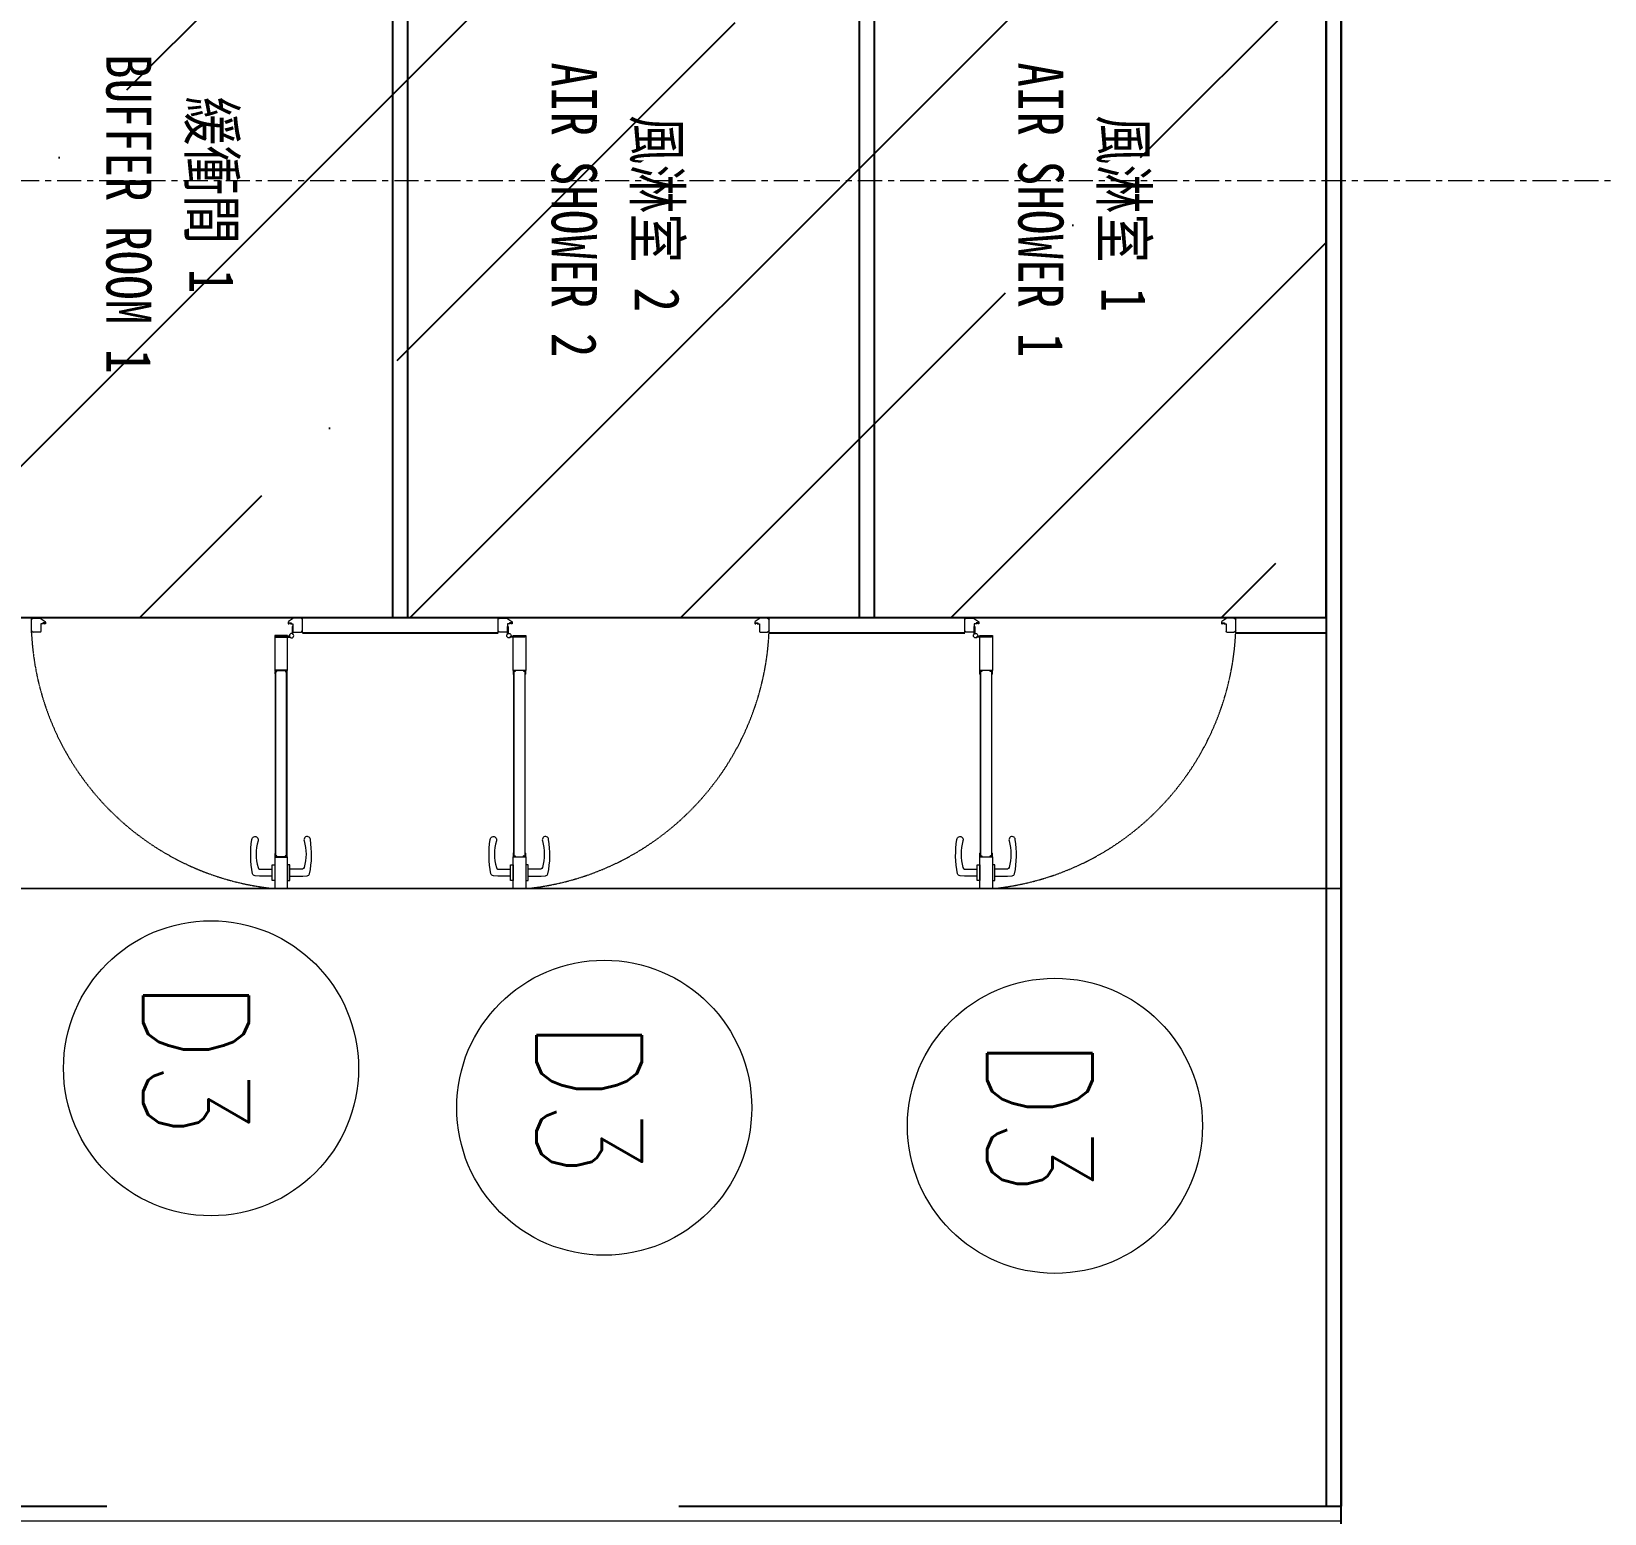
# Model space of a CAD drawing. Extents: x -15449 to 568150, y -1239737 to 53667.
# Drawn here: x 475414 to 480639, y -136960 to -132039 of the extents above; entities that cross this region are included whole.
import ezdxf
from ezdxf.enums import TextEntityAlignment as Align

# ---------------------------------------------------------------- set-up
doc = ezdxf.new("R2010")
doc.units = 0
doc.header["$LTSCALE"] = 8
doc.linetypes.add('IDA - Grid Line', pattern=[3500, 2000, -500, 500, -500])
doc.linetypes.add('TCP2-C-L30-E-SWG-EQ$0$TCP2-C-L30-E-SWG-EQ$0$HIDDEN', pattern=[0.3, 0.2, -0.1])
doc.layers.get('0').update_dxf_attribs({"color": 1, "linetype": 'CONTINUOUS'})
doc.layers.add('000_CTCI_CSA', color=7, linetype='CONTINUOUS')
doc.layers.add('高架地板', color=241, linetype='CONTINUOUS')
doc.layers.add('A-_ANOTGRID_E', color=7, linetype='CONTINUOUS', lineweight=9)
doc.layers.add('Block - Cargo Lift_dwg', color=7, linetype='CONTINUOUS', lineweight=9, true_color=0x767676)
doc.styles.add('188K-SM-03-F10-ARCH-PA-Y2257103$0$Standard', font='txt.shx', dxfattribs={"bigfont": 'chineset.shx'})
doc.styles.add('Site Area', font='arial.ttf', dxfattribs={"width": 0.8})

# ---------------------------------------------------------------- blocks, each defined once
blk = doc.blocks.new('column grid')
at = {"layer": 'A-_ANOTGRID_E', "color": 8, "linetype": 'IDA - Grid Line', "ltscale": 0.005, "true_color": 0x808080}
blk.add_line((29680.4, -83238.8, 0), (-104784.6, -83238.8, 0), dxfattribs=at)
blk = doc.blocks.new('CTCI_Building Footprint and Grid')
at = {"color": 252}
blk.add_blockref('column grid', (1987651, -866033, 0), dxfattribs=at)
blk = doc.blocks.new('188K-SM-03-F10-ARCH-PA-Y2257103$0$AP5A-SM-03-F20-ARCH-PA-Y2230801+Y2230803$0$把手GMT水平鎖')
blk.add_lwpolyline([(24.5, 8), (-24.5, 8), (-24.5, 0), (24.5, 0)], close=True)
blk.add_lwpolyline([(-11, 0), (-11, -40), (-10.4, -53.9, 0.327495), (-3.6, -61.8, 0.089847), (103.8, -64, 1.144881), (99.4, -44.7, -0.137079), (16.2, -44.7, -0.349357), (11, -39.6), (11, 0)], format="xyb")

msp = doc.modelspace()

# ---------------------------------------------------------------- hatches: boundary and pattern name
at = {"layer": '高架地板'}
h = msp.add_hatch(dxfattribs=at)
h.set_pattern_fill('ANSI35', color=256, scale=200)
h.paths.add_polyline_path([(479713.838, -121485.4155), (464513.6667, -121485.4155), (464519.1323, -133435.3981), (467513.5804, -133435.3967), (467513.8404, -140435.307), (473463.6699, -140435.3047), (473463.6699, -133985.4987), (479713.838, -133985.4983)])

# ---------------------------------------------------------------- linework, layer by layer
at = {"layer": '000_CTCI_CSA', "color": 8, "ltscale": 0.1, "true_color": 0x808080, "elevation": 0}
msp.add_lwpolyline([(479764.1147, -112577.0636), (509463.6678, -112577.0636), (509463.6678, -133434.7793), (512750.2089, -133434.7793), (512750.2092, -153234.7791), (483364.1147, -153234.7791), (483364.1147, -143635.4228), (479763.9769, -143635.4228), (479764.1147, -112577.0636)], dxfattribs=at)
at = {"layer": 'Block - Cargo Lift_dwg', "lineweight": -3}
for p, q in [((479713.8371, -121435.4167, 0), (479713.8383, -136935.4976, 0)), ((479763.8371, -121435.4167, 0), (479763.8383, -136935.4976, 0)), ((476613.53, -133985.4988, 0), (476613.53, -130985.4988, 0)), ((476663.53, -133985.4988, 0), (476663.53, -130985.4988, 0)), ((478163.53, -133985.4988, 0), (478163.53, -130985.4988, 0)), ((478213.53, -133985.4988, 0), (478213.53, -130985.4988, 0)), ((476313.53, -133985.4988, 0), (476963.53, -133985.4988, 0)), ((477863.53, -133985.4988, 0), (478513.53, -133985.4988, 0)), ((479413.53, -133985.4988, 0), (479713.53, -133985.4988, 0)), ((476313.53, -134035.4988, 0), (476963.53, -134035.4988, 0)), ((477863.53, -134035.4988, 0), (478513.53, -134035.4988, 0)), ((479413.53, -134035.4988, 0), (479713.53, -134035.4988, 0)), ((473463.6697, -136935.5, 0), (475663.7534, -136935.4988, 0)), ((477563.7534, -136935.4988, 0), (479763.8383, -136935.4976, 0))]:
    msp.add_line(p, q, dxfattribs=at)
at = {"layer": 'Block - Cargo Lift_dwg', "color": 8, "true_color": 0x808080}
for p, q in [((475413.53, -134028.2814, 0), (475413.53, -133992.7162, 0)), ((475418.7474, -133987.4988, 0), (475442.784, -133987.4988, 0)), ((475442.784, -133987.4988, 0), (475459.2865, -133998.3388, 0)), ((475444.8344, -134006.2814, 0), (475444.8344, -134031.9336, 0)), ((475452.9735, -134006.2814, 0), (475444.8344, -134006.2814, 0)), ((475451.3039, -134003.2553, 0), (475451.3039, -134005.2379, 0)), ((475459.2344, -134003.2553, 0), (475451.3039, -134003.2553, 0)), ((475451.3039, -134005.2379, 0), (475452.9735, -134005.2379, 0)), ((475457.5648, -134005.2379, 0), (475459.2344, -134005.2379, 0)), ((475459.9648, -134006.2814, 0), (475457.5648, -134006.2814, 0)), ((475459.2344, -134005.2379, 0), (475459.2344, -134003.2553, 0)), ((475460.4865, -134000.8031, 0), (475460.4865, -134005.7596, 0)), ((476266.5735, -134000.8031, 0), (476266.5735, -134005.7596, 0)), ((476267.0952, -134006.2814, 0), (476269.4952, -134006.2814, 0)), ((476284.276, -133987.4988, 0), (476267.7735, -133998.3388, 0)), ((476267.8257, -134005.2379, 0), (476267.8257, -134003.2553, 0)), ((476267.8257, -134003.2553, 0), (476275.7561, -134003.2553, 0)), ((476269.4952, -134005.2379, 0), (476267.8257, -134005.2379, 0)), ((476275.7561, -134005.2379, 0), (476274.0865, -134005.2379, 0)), ((476274.0865, -134006.2814, 0), (476282.2257, -134006.2814, 0)), ((476275.7561, -134003.2553, 0), (476275.7561, -134005.2379, 0)), ((476279.617, -134014.6323, 0), (476279.617, -134039.7628, 0)), ((476282.2257, -134014.6323, 0), (476279.617, -134014.6323, 0)), ((476282.2257, -134006.2814, 0), (476282.2257, -134031.9336, 0)), ((476282.2257, -134039.7628, 0), (476282.2257, -134014.6323, 0)), ((476308.3126, -133987.4988, 0), (476284.276, -133987.4988, 0)), ((476313.53, -134028.2814, 0), (476313.53, -133992.7162, 0)), ((476963.53, -134028.2814, 0), (476963.53, -133992.7162, 0)), ((476968.7474, -133987.4988, 0), (476992.784, -133987.4988, 0)), ((476992.784, -133987.4988, 0), (477009.2865, -133998.3388, 0)), ((477002.9735, -134006.2814, 0), (476994.8344, -134006.2814, 0)), ((476994.8344, -134006.2814, 0), (476994.8344, -134031.9336, 0)), ((476994.8344, -134039.7628, 0), (476994.8344, -134014.6323, 0)), ((476994.8344, -134014.6323, 0), (476997.4431, -134014.6323, 0)), ((476997.4431, -134014.6323, 0), (476997.4431, -134039.7628, 0)), ((477009.2344, -134003.2553, 0), (477001.3039, -134003.2553, 0)), ((477001.3039, -134003.2553, 0), (477001.3039, -134005.2379, 0)), ((477001.3039, -134005.2379, 0), (477002.9735, -134005.2379, 0)), ((477007.5648, -134005.2379, 0), (477009.2344, -134005.2379, 0)), ((477009.9648, -134006.2814, 0), (477007.5648, -134006.2814, 0)), ((477009.2344, -134005.2379, 0), (477009.2344, -134003.2553, 0)), ((477010.4865, -134000.8031, 0), (477010.4865, -134005.7596, 0)), ((477816.5735, -134000.8031, 0), (477816.5735, -134005.7596, 0)), ((477817.0952, -134006.2814, 0), (477819.4952, -134006.2814, 0)), ((477834.276, -133987.4988, 0), (477817.7735, -133998.3388, 0)), ((477817.8257, -134003.2553, 0), (477825.7561, -134003.2553, 0)), ((477817.8257, -134005.2379, 0), (477817.8257, -134003.2553, 0)), ((477819.4952, -134005.2379, 0), (477817.8257, -134005.2379, 0)), ((477825.7561, -134005.2379, 0), (477824.0865, -134005.2379, 0)), ((477824.0865, -134006.2814, 0), (477832.2257, -134006.2814, 0)), ((477825.7561, -134003.2553, 0), (477825.7561, -134005.2379, 0)), ((477832.2257, -134006.2814, 0), (477832.2257, -134031.9336, 0)), ((477858.3126, -133987.4988, 0), (477834.276, -133987.4988, 0)), ((477863.53, -134028.2814, 0), (477863.53, -133992.7162, 0)), ((478513.53, -134028.2814, 0), (478513.53, -133992.7162, 0)), ((478518.7474, -133987.4988, 0), (478542.784, -133987.4988, 0)), ((478542.784, -133987.4988, 0), (478559.2865, -133998.3388, 0)), ((478552.9735, -134006.2814, 0), (478544.8344, -134006.2814, 0)), ((478544.8344, -134006.2814, 0), (478544.8344, -134031.9336, 0)), ((478544.8344, -134039.7628, 0), (478544.8344, -134014.6323, 0)), ((478544.8344, -134014.6323, 0), (478547.4431, -134014.6323, 0)), ((478547.4431, -134014.6323, 0), (478547.4431, -134039.7628, 0)), ((478559.2344, -134003.2553, 0), (478551.3039, -134003.2553, 0)), ((478551.3039, -134003.2553, 0), (478551.3039, -134005.2379, 0)), ((478551.3039, -134005.2379, 0), (478552.9735, -134005.2379, 0)), ((478557.5648, -134005.2379, 0), (478559.2344, -134005.2379, 0)), ((478559.9648, -134006.2814, 0), (478557.5648, -134006.2814, 0)), ((478559.2344, -134005.2379, 0), (478559.2344, -134003.2553, 0)), ((478560.4865, -134000.8031, 0), (478560.4865, -134005.7596, 0)), ((479366.5735, -134000.8031, 0), (479366.5735, -134005.7596, 0)), ((479367.0952, -134006.2814, 0), (479369.4952, -134006.2814, 0)), ((479384.276, -133987.4988, 0), (479367.7735, -133998.3388, 0)), ((479367.8257, -134003.2553, 0), (479375.7561, -134003.2553, 0)), ((479367.8257, -134005.2379, 0), (479367.8257, -134003.2553, 0)), ((479369.4952, -134005.2379, 0), (479367.8257, -134005.2379, 0)), ((479375.7561, -134005.2379, 0), (479374.0865, -134005.2379, 0)), ((479374.0865, -134006.2814, 0), (479382.2257, -134006.2814, 0)), ((479375.7561, -134003.2553, 0), (479375.7561, -134005.2379, 0)), ((479382.2257, -134006.2814, 0), (479382.2257, -134031.9336, 0)), ((479408.3126, -133987.4988, 0), (479384.276, -133987.4988, 0)), ((479413.53, -134028.2814, 0), (479413.53, -133992.7162, 0)), ((475443.2691, -134033.4988, 0), (475418.7474, -134033.4988, 0)), ((476221.848, -134044.8361, 0), (476221.848, -134161.1404, 0)), ((476263.5872, -134044.8361, 0), (476221.848, -134044.8361, 0)), ((476271.935, -134047.4448, 0), (476224.9785, -134047.4448, 0)), ((476224.9785, -134047.4448, 0), (476224.9785, -134050.0535, 0)), ((476224.9785, -134050.0535, 0), (476271.935, -134050.0535, 0)), ((476263.5872, -134161.1404, 0), (476263.5872, -134044.8361, 0)), ((476271.935, -134050.0535, 0), (476271.935, -134047.4448, 0)), ((476279.617, -134039.7628, 0), (476282.2257, -134039.7628, 0)), ((476283.7909, -134033.4988, 0), (476308.3126, -134033.4988, 0)), ((476993.2691, -134033.4988, 0), (476968.7474, -134033.4988, 0)), ((476997.4431, -134039.7628, 0), (476994.8344, -134039.7628, 0)), ((477005.125, -134050.0535, 0), (477005.125, -134047.4448, 0)), ((477005.125, -134047.4448, 0), (477052.0816, -134047.4448, 0)), ((477052.0816, -134050.0535, 0), (477005.125, -134050.0535, 0)), ((477013.4729, -134161.1404, 0), (477013.4729, -134044.8361, 0)), ((477013.4729, -134044.8361, 0), (477055.212, -134044.8361, 0)), ((477052.0816, -134047.4448, 0), (477052.0816, -134050.0535, 0)), ((477055.212, -134044.8361, 0), (477055.212, -134161.1404, 0)), ((477833.7909, -134033.4988, 0), (477858.3126, -134033.4988, 0)), ((478543.2691, -134033.4988, 0), (478518.7474, -134033.4988, 0)), ((478547.4431, -134039.7628, 0), (478544.8344, -134039.7628, 0)), ((478555.125, -134050.0535, 0), (478555.125, -134047.4448, 0)), ((478555.125, -134047.4448, 0), (478602.0816, -134047.4448, 0)), ((478602.0816, -134050.0535, 0), (478555.125, -134050.0535, 0)), ((478563.4729, -134161.1404, 0), (478563.4729, -134044.8361, 0)), ((478563.4729, -134044.8361, 0), (478605.212, -134044.8361, 0)), ((478602.0816, -134047.4448, 0), (478602.0816, -134050.0535, 0)), ((478605.212, -134044.8361, 0), (478605.212, -134161.1404, 0)), ((479383.7909, -134033.4988, 0), (479408.3126, -134033.4988, 0)), ((476221.848, -134161.1404, 0), (476263.5872, -134161.1404, 0)), ((476223.935, -134164.6882, 0), (476224.5611, -134164.6882, 0)), ((476223.935, -134776.5596, 0), (476223.935, -134164.6882, 0)), ((476224.5611, -134164.6882, 0), (476224.5611, -134776.5596, 0)), ((476260.8741, -134776.5596, 0), (476260.8741, -134164.6882, 0)), ((476260.8741, -134164.6882, 0), (476261.5002, -134164.6882, 0)), ((476261.5002, -134164.6882, 0), (476261.5002, -134776.5596, 0)), ((477055.212, -134161.1404, 0), (477013.4729, -134161.1404, 0)), ((477016.1859, -134164.6882, 0), (477015.5598, -134164.6882, 0)), ((477015.5598, -134164.6882, 0), (477015.5598, -134776.5596, 0)), ((477016.1859, -134776.5596, 0), (477016.1859, -134164.6882, 0)), ((477053.125, -134164.6882, 0), (477052.499, -134164.6882, 0)), ((477052.499, -134164.6882, 0), (477052.499, -134776.5596, 0)), ((477053.125, -134776.5596, 0), (477053.125, -134164.6882, 0)), ((478605.212, -134161.1404, 0), (478563.4729, -134161.1404, 0)), ((478566.1859, -134164.6882, 0), (478565.5598, -134164.6882, 0)), ((478565.5598, -134164.6882, 0), (478565.5598, -134776.5596, 0)), ((478566.1859, -134776.5596, 0), (478566.1859, -134164.6882, 0)), ((478603.125, -134164.6882, 0), (478602.499, -134164.6882, 0)), ((478602.499, -134164.6882, 0), (478602.499, -134776.5596, 0)), ((478603.125, -134776.5596, 0), (478603.125, -134164.6882, 0)), ((476221.848, -134780.1075, 0), (476221.848, -134885.4988, 0)), ((476263.5872, -134780.1075, 0), (476221.848, -134780.1075, 0)), ((476222.4741, -134768.0031, 0), (476222.4741, -134780.8379, 0)), ((476223.3688, -134766.6712, 0), (476222.534, -134767.819, 0)), ((476222.7872, -134781.1509, 0), (476262.648, -134781.1509, 0)), ((476223.5176, -134776.2466, 0), (476223.5176, -134768.8379, 0)), ((476223.5176, -134779.5857, 0), (476223.5176, -134777.9162, 0)), ((476228.4219, -134776.5596, 0), (476223.8306, -134776.5596, 0)), ((476223.8306, -134777.6031, 0), (476228.4219, -134777.6031, 0)), ((476242.4046, -134779.8988, 0), (476223.8306, -134779.8988, 0)), ((476223.935, -134768.4205, 0), (476223.935, -134766.8553, 0)), ((476224.5611, -134776.5596, 0), (476223.935, -134776.5596, 0)), ((476228.735, -134777.2901, 0), (476228.735, -134776.8727, 0)), ((476242.7176, -134780.2118, 0), (476242.4046, -134779.8988, 0)), ((476243.0306, -134779.8988, 0), (476242.7176, -134780.2118, 0)), ((476261.6046, -134779.8988, 0), (476243.0306, -134779.8988, 0)), ((476256.7002, -134776.8727, 0), (476256.7002, -134777.2901, 0)), ((476261.6046, -134776.5596, 0), (476257.0132, -134776.5596, 0)), ((476257.0132, -134777.6031, 0), (476261.6046, -134777.6031, 0)), ((476261.5002, -134776.5596, 0), (476260.8741, -134776.5596, 0)), ((476261.5002, -134766.8553, 0), (476261.5002, -134768.4205, 0)), ((476261.9176, -134768.8379, 0), (476261.9176, -134776.2466, 0)), ((476261.9176, -134777.9162, 0), (476261.9176, -134779.5857, 0)), ((476262.9012, -134767.819, 0), (476262.0664, -134766.6712, 0)), ((476262.9611, -134780.8379, 0), (476262.9611, -134768.0031, 0)), ((476263.5872, -134885.4988, 0), (476263.5872, -134780.1075, 0)), ((477013.4729, -134885.4988, 0), (477013.4729, -134780.1075, 0)), ((477013.4729, -134780.1075, 0), (477055.212, -134780.1075, 0)), ((477014.099, -134780.8379, 0), (477014.099, -134768.0031, 0)), ((477014.1588, -134767.819, 0), (477014.9936, -134766.6712, 0)), ((477054.2729, -134781.1509, 0), (477014.412, -134781.1509, 0)), ((477015.1424, -134768.8379, 0), (477015.1424, -134776.2466, 0)), ((477015.1424, -134777.9162, 0), (477015.1424, -134779.5857, 0)), ((477015.4555, -134776.5596, 0), (477020.0468, -134776.5596, 0)), ((477020.0468, -134777.6031, 0), (477015.4555, -134777.6031, 0)), ((477015.4555, -134779.8988, 0), (477034.0294, -134779.8988, 0)), ((477015.5598, -134766.8553, 0), (477015.5598, -134768.4205, 0)), ((477015.5598, -134776.5596, 0), (477016.1859, -134776.5596, 0)), ((477020.3598, -134776.8727, 0), (477020.3598, -134777.2901, 0)), ((477034.0294, -134779.8988, 0), (477034.3424, -134780.2118, 0)), ((477034.3424, -134780.2118, 0), (477034.6555, -134779.8988, 0)), ((477034.6555, -134779.8988, 0), (477053.2294, -134779.8988, 0)), ((477048.325, -134777.2901, 0), (477048.325, -134776.8727, 0)), ((477048.6381, -134776.5596, 0), (477053.2294, -134776.5596, 0)), ((477053.2294, -134777.6031, 0), (477048.6381, -134777.6031, 0)), ((477052.499, -134776.5596, 0), (477053.125, -134776.5596, 0)), ((477053.125, -134768.4205, 0), (477053.125, -134766.8553, 0)), ((477053.5424, -134776.2466, 0), (477053.5424, -134768.8379, 0)), ((477053.5424, -134779.5857, 0), (477053.5424, -134777.9162, 0)), ((477053.6913, -134766.6712, 0), (477054.526, -134767.819, 0)), ((477054.5859, -134768.0031, 0), (477054.5859, -134780.8379, 0)), ((477055.212, -134780.1075, 0), (477055.212, -134885.4988, 0)), ((478563.4729, -134885.4988, 0), (478563.4729, -134780.1075, 0)), ((478563.4729, -134780.1075, 0), (478605.212, -134780.1075, 0)), ((478564.099, -134780.8379, 0), (478564.099, -134768.0031, 0)), ((478564.1588, -134767.819, 0), (478564.9936, -134766.6712, 0)), ((478604.2729, -134781.1509, 0), (478564.412, -134781.1509, 0)), ((478565.1424, -134768.8379, 0), (478565.1424, -134776.2466, 0)), ((478565.1424, -134777.9162, 0), (478565.1424, -134779.5857, 0)), ((478565.4555, -134776.5596, 0), (478570.0468, -134776.5596, 0)), ((478570.0468, -134777.6031, 0), (478565.4555, -134777.6031, 0)), ((478565.4555, -134779.8988, 0), (478584.0294, -134779.8988, 0)), ((478565.5598, -134766.8553, 0), (478565.5598, -134768.4205, 0)), ((478565.5598, -134776.5596, 0), (478566.1859, -134776.5596, 0)), ((478570.3598, -134776.8727, 0), (478570.3598, -134777.2901, 0)), ((478584.0294, -134779.8988, 0), (478584.3424, -134780.2118, 0)), ((478584.3424, -134780.2118, 0), (478584.6555, -134779.8988, 0)), ((478584.6555, -134779.8988, 0), (478603.2294, -134779.8988, 0)), ((478598.325, -134777.2901, 0), (478598.325, -134776.8727, 0)), ((478598.6381, -134776.5596, 0), (478603.2294, -134776.5596, 0)), ((478603.2294, -134777.6031, 0), (478598.6381, -134777.6031, 0)), ((478602.499, -134776.5596, 0), (478603.125, -134776.5596, 0)), ((478603.125, -134768.4205, 0), (478603.125, -134766.8553, 0)), ((478603.5424, -134776.2466, 0), (478603.5424, -134768.8379, 0)), ((478603.5424, -134779.5857, 0), (478603.5424, -134777.9162, 0)), ((478603.6913, -134766.6712, 0), (478604.526, -134767.819, 0)), ((478604.5859, -134768.0031, 0), (478604.5859, -134780.8379, 0)), ((478605.212, -134780.1075, 0), (478605.212, -134885.4988, 0)), ((476221.848, -134885.4988, 0), (476263.5872, -134885.4988, 0)), ((477055.212, -134885.4988, 0), (477013.4729, -134885.4988, 0)), ((478605.212, -134885.4988, 0), (478563.4729, -134885.4988, 0))]:
    msp.add_line(p, q, dxfattribs=at)
at = {"layer": 'Block - Cargo Lift_dwg', "color": 8, "ltscale": 0.1, "true_color": 0x808080, "elevation": 0}
msp.add_lwpolyline([(479764.1147, -134885.4988), (473463.6678, -134885.4988), (473463.67, -140485.2981), (464463.67, -140485.2981), (464463.6678, -121435.4167), (479764.1147, -121435.4167), (479764.1147, -134885.4988)], dxfattribs=at)
at = {"layer": 'Block - Cargo Lift_dwg', "color": 8, "true_color": 0x808080, "elevation": 0}
for points in [[(467513.817, -140385.1853), (467513.5837, -140385.1854), (467513.8404, -140435.307), (473463.6699, -140435.3047), (473463.6699, -133985.4987), (479713.53, -133985.4987), (479713.8371, -121485.4155), (464513.6667, -121485.4182), (464519.1323, -133435.3981), (467513.5804, -133435.2868), (467513.817, -140385.1853)], [(464513.6667, -121485.4182), (464519.1323, -133435.3981), (467513.5804, -133435.3967), (467513.8404, -140435.307), (473463.6699, -140435.3047), (473463.6699, -133985.4987), (479713.838, -133985.4983), (479713.838, -121485.4155), (464513.6667, -121485.4155)], [(475413.53, -134035.4988), (475413.53, -133985.4988)], [(476313.53, -134035.4988), (476313.53, -133985.4988)], [(476963.53, -134035.4988), (476963.53, -133985.4988)], [(477863.53, -134035.4988), (477863.53, -133985.4988)], [(478513.53, -134035.4988), (478513.53, -133985.4988)], [(479413.53, -134035.4988), (479413.53, -133985.4988)]]:
    msp.add_lwpolyline(points, dxfattribs=at)
for points in [[(476242.7176, -134161.0361), (476243.0306, -134161.3491), (476261.6046, -134161.3491, -0.414213562), (476261.9176, -134161.6621), (476261.9176, -134163.3317, -0.414213562), (476261.6046, -134163.6448), (476257.0132, -134163.6448, 0.414213562), (476256.7002, -134163.9578), (476256.7002, -134164.3752, 0.414213562), (476257.0132, -134164.6882), (476261.6046, -134164.6882, -0.414213562), (476261.9176, -134165.0013), (476261.9176, -134172.41, -0.414213562), (476261.7089, -134172.6187), (476261.7089, -134172.6187, 0.414213562), (476261.5002, -134172.8274), (476261.5002, -134174.3926, 0.726360057), (476262.0664, -134174.5767), (476262.9012, -134173.4289, 0.158506878), (476262.9611, -134173.2448), (476262.9611, -134160.41, 0.414213562), (476262.648, -134160.0969), (476222.7872, -134160.0969, 0.414213562), (476222.4741, -134160.41), (476222.4741, -134173.2448, 0.158506878), (476222.534, -134173.4289), (476223.3688, -134174.5767, 0.726360057), (476223.935, -134174.3926), (476223.935, -134172.8274, 0.414213562), (476223.7263, -134172.6187, -0.414213562), (476223.5176, -134172.41), (476223.5176, -134165.0013, -0.414213562), (476223.8306, -134164.6882), (476228.4219, -134164.6882, 0.414213562), (476228.735, -134164.3752), (476228.735, -134163.9578, 0.414213562), (476228.4219, -134163.6448), (476223.8306, -134163.6448, -0.414213562), (476223.5176, -134163.3317), (476223.5176, -134161.6621, -0.414213562), (476223.8306, -134161.3491), (476242.4046, -134161.3491)], [(477034.3424, -134161.0361), (477034.0294, -134161.3491), (477015.4555, -134161.3491, 0.414213562), (477015.1424, -134161.6621), (477015.1424, -134163.3317, 0.414213562), (477015.4555, -134163.6448), (477020.0468, -134163.6448, -0.414213562), (477020.3598, -134163.9578), (477020.3598, -134164.3752, -0.414213562), (477020.0468, -134164.6882), (477015.4555, -134164.6882, 0.414213562), (477015.1424, -134165.0013), (477015.1424, -134172.41, 0.414213562), (477015.3511, -134172.6187), (477015.3511, -134172.6187, -0.414213562), (477015.5598, -134172.8274), (477015.5598, -134174.3926, -0.726360057), (477014.9936, -134174.5767), (477014.1588, -134173.4289, -0.158506878), (477014.099, -134173.2448), (477014.099, -134160.41, -0.414213562), (477014.412, -134160.0969), (477054.2729, -134160.0969, -0.414213562), (477054.5859, -134160.41), (477054.5859, -134173.2448, -0.158506878), (477054.526, -134173.4289), (477053.6913, -134174.5767, -0.726360057), (477053.125, -134174.3926), (477053.125, -134172.8274, -0.414213562), (477053.3337, -134172.6187, 0.414213562), (477053.5424, -134172.41), (477053.5424, -134165.0013, 0.414213562), (477053.2294, -134164.6882), (477048.6381, -134164.6882, -0.414213562), (477048.325, -134164.3752), (477048.325, -134163.9578, -0.414213562), (477048.6381, -134163.6448), (477053.2294, -134163.6448, 0.414213562), (477053.5424, -134163.3317), (477053.5424, -134161.6621, 0.414213562), (477053.2294, -134161.3491), (477034.6555, -134161.3491)], [(478584.3424, -134161.0361), (478584.0294, -134161.3491), (478565.4555, -134161.3491, 0.414213562), (478565.1424, -134161.6621), (478565.1424, -134163.3317, 0.414213562), (478565.4555, -134163.6448), (478570.0468, -134163.6448, -0.414213562), (478570.3598, -134163.9578), (478570.3598, -134164.3752, -0.414213562), (478570.0468, -134164.6882), (478565.4555, -134164.6882, 0.414213562), (478565.1424, -134165.0013), (478565.1424, -134172.41, 0.414213562), (478565.3511, -134172.6187), (478565.3511, -134172.6187, -0.414213562), (478565.5598, -134172.8274), (478565.5598, -134174.3926, -0.726360057), (478564.9936, -134174.5767), (478564.1588, -134173.4289, -0.158506878), (478564.099, -134173.2448), (478564.099, -134160.41, -0.414213562), (478564.412, -134160.0969), (478604.2729, -134160.0969, -0.414213562), (478604.5859, -134160.41), (478604.5859, -134173.2448, -0.158506878), (478604.526, -134173.4289), (478603.6913, -134174.5767, -0.726360057), (478603.125, -134174.3926), (478603.125, -134172.8274, -0.414213562), (478603.3337, -134172.6187, 0.414213562), (478603.5424, -134172.41), (478603.5424, -134165.0013, 0.414213562), (478603.2294, -134164.6882), (478598.6381, -134164.6882, -0.414213562), (478598.325, -134164.3752), (478598.325, -134163.9578, -0.414213562), (478598.6381, -134163.6448), (478603.2294, -134163.6448, 0.414213562), (478603.5424, -134163.3317), (478603.5424, -134161.6621, 0.414213562), (478603.2294, -134161.3491), (478584.6555, -134161.3491)]]:
    msp.add_lwpolyline(points, format="xyb", close=True, dxfattribs=at)
at = {"layer": 'Block - Cargo Lift_dwg', "color": 8, "lineweight": 20, "true_color": 0x808080, "const_width": 1, "elevation": 0}
msp.add_lwpolyline([(485763.9769, -134635.4228), (485763.9769, -143635.4228), (479763.9769, -143635.4228), (479763.9769, -134635.4228), (485763.9769, -134635.4228)], dxfattribs=at)
at = {"layer": 'Block - Cargo Lift_dwg', "color": 8, "true_color": 0x808080, "elevation": 0}
msp.add_lwpolyline([(473463.53, -134885.4988), (479763.9769, -134885.4988), (479763.9769, -136985.4988), (473463.53, -136985.4988)], close=True, dxfattribs=at)
at = {"layer": 'Block - Cargo Lift_dwg', "color": 8, "true_color": 0x808080}
for centre in [(476010, -135482, 0), (477316, -135613, 0), (478813, -135673, 0)]:
    msp.add_circle(centre, 490, dxfattribs=at)
at = {"layer": 'Block - Cargo Lift_dwg', "color": 8, "linetype": 'TCP2-C-L30-E-SWG-EQ$0$TCP2-C-L30-E-SWG-EQ$0$HIDDEN', "true_color": 0x808080}
for centre, start, end in [((476310.3516, -133991.9952, 0), 182.7771635, 264.3431728), ((476966.7084, -133991.9952, 0), 275.6568272, 357.2228365), ((478516.7084, -133991.9952, 0), 275.6568272, 357.2228365)]:
    msp.add_arc(centre, 897.8761, start, end, dxfattribs=at)
at = {"layer": 'Block - Cargo Lift_dwg', "color": 8, "true_color": 0x808080}
for centre, radius, start, end in [((476222.7872, -134768.0031, 0), 0.313, 143.9726208, 179.9999949), ((476222.7872, -134780.8379, 0), 0.313, 179.9999898, 269.9999898), ((476223.6219, -134766.8553, 0), 0.313, 0.0000102, 143.9726357), ((476223.7263, -134768.8379, 0), 0.2087, 89.9999846, 179.9999846), ((476223.8306, -134776.2466, 0), 0.313, 180.0000171, 270.0000171), ((476223.8306, -134777.9162, 0), 0.313, 90.0000102, 180.0000102), ((476223.8306, -134779.5857, 0), 0.313, 179.9999898, 269.9999898), ((476223.7263, -134768.4205, 0), 0.2087, 270.0000205, 0.0000205), ((476228.4219, -134776.8727, 0), 0.313, 359.9999863, 89.9999863), ((476228.4219, -134777.2901, 0), 0.313, 269.9999863, 359.9999863), ((476257.0132, -134776.8727, 0), 0.313, 90.0000102, 180.0000102), ((476257.0132, -134777.2901, 0), 0.313, 180.0000171, 270.0000171), ((476261.8132, -134766.8553, 0), 0.313, 36.0273646, 179.9999915), ((476261.7089, -134768.4205, 0), 0.2087, 179.9999744, 269.9999744), ((476261.6046, -134776.2466, 0), 0.313, 269.9999829, 359.9999829), ((476261.6046, -134777.9162, 0), 0.313, 359.9999898, 89.9999898), ((476261.6046, -134779.5857, 0), 0.313, 270.0000102, 0.0000102), ((476261.7089, -134768.8379, 0), 0.2087, 0.0000154, 90.0000154), ((476262.648, -134780.8379, 0), 0.313, 270.0000102, 0.0000102), ((476262.648, -134768.0031, 0), 0.313, 0.0000051, 36.0273792), ((477014.412, -134768.0031, 0), 0.313, 143.9726208, 179.9999949), ((477014.412, -134780.8379, 0), 0.313, 179.9999898, 269.9999898), ((477015.2468, -134766.8553, 0), 0.313, 0.0000085, 143.9726354), ((477015.3511, -134768.8379, 0), 0.2087, 89.9999846, 179.9999846), ((477015.4555, -134776.2466, 0), 0.313, 180.0000171, 270.0000171), ((477015.4555, -134777.9162, 0), 0.313, 90.0000102, 180.0000102), ((477015.4555, -134779.5857, 0), 0.313, 179.9999898, 269.9999898), ((477015.3511, -134768.4205, 0), 0.2087, 270.0000256, 0.0000256), ((477020.0468, -134776.8727, 0), 0.313, 359.9999898, 89.9999898), ((477020.0468, -134777.2901, 0), 0.313, 269.9999829, 359.9999829), ((477048.6381, -134776.8727, 0), 0.313, 90.0000137, 180.0000137), ((477048.6381, -134777.2901, 0), 0.313, 180.0000137, 270.0000137), ((477053.4381, -134766.8553, 0), 0.313, 36.0273643, 179.9999898), ((477053.3337, -134768.4205, 0), 0.2087, 179.9999795, 269.9999795), ((477053.2294, -134776.2466, 0), 0.313, 269.9999829, 359.9999829), ((477053.2294, -134777.9162, 0), 0.313, 359.9999898, 89.9999898), ((477053.2294, -134779.5857, 0), 0.313, 270.0000102, 0.0000102), ((477053.3337, -134768.8379, 0), 0.2087, 0.0000154, 90.0000154), ((477054.2729, -134780.8379, 0), 0.313, 270.0000102, 0.0000102), ((477054.2729, -134768.0031, 0), 0.313, 0.0000051, 36.0273792), ((478564.412, -134768.0031, 0), 0.313, 143.9726208, 179.9999949), ((478564.412, -134780.8379, 0), 0.313, 179.9999898, 269.9999898), ((478565.2468, -134766.8553, 0), 0.313, 0.0000085, 143.9726354), ((478565.3511, -134768.8379, 0), 0.2087, 89.9999846, 179.9999846), ((478565.4555, -134776.2466, 0), 0.313, 180.0000171, 270.0000171), ((478565.4555, -134777.9162, 0), 0.313, 90.0000102, 180.0000102), ((478565.4555, -134779.5857, 0), 0.313, 179.9999898, 269.9999898), ((478565.3511, -134768.4205, 0), 0.2087, 270.0000256, 0.0000256), ((478570.0468, -134776.8727, 0), 0.313, 359.9999898, 89.9999898), ((478570.0468, -134777.2901, 0), 0.313, 269.9999829, 359.9999829), ((478598.6381, -134776.8727, 0), 0.313, 90.0000137, 180.0000137), ((478598.6381, -134777.2901, 0), 0.313, 180.0000137, 270.0000137), ((478603.4381, -134766.8553, 0), 0.313, 36.0273643, 179.9999898), ((478603.3337, -134768.4205, 0), 0.2087, 179.9999795, 269.9999795), ((478603.2294, -134776.2466, 0), 0.313, 269.9999829, 359.9999829), ((478603.2294, -134777.9162, 0), 0.313, 359.9999898, 89.9999898), ((478603.2294, -134779.5857, 0), 0.313, 270.0000102, 0.0000102), ((478603.3337, -134768.8379, 0), 0.2087, 0.0000154, 90.0000154), ((478604.2729, -134780.8379, 0), 0.313, 270.0000102, 0.0000102), ((478604.2729, -134768.0031, 0), 0.313, 0.0000051, 36.0273792)]:
    msp.add_arc(centre, radius, start, end, dxfattribs=at)
for centre, major_axis, start_param, end_param in [((475418.7474, -133992.7162, 0), (-3.6893, 3.6893), -0.785398163, 0.785398163), ((475452.9735, -134005.7596, 0), (-0.3689, 0.3689), 2.35619449, 5.497787144), ((475457.5648, -134005.7596, 0), (-0.3689, 0.3689), -0.785398163, 2.35619449), ((475457.3561, -134000.8031, 0), (2.2136, 2.2136), -0.785398164, 0.120902764), ((475459.9648, -134005.7596, 0), (0.3689, 0.3689), -2.35619449, -0.785398163), ((476269.7039, -134000.8031, 0), (-2.2136, 2.2136), 6.162282543, 7.068583471), ((476267.0952, -134005.7596, 0), (-0.3689, 0.3689), 7.068583471, 8.639379797), ((476269.4952, -134005.7596, 0), (0.3689, 0.3689), 3.926990817, 7.068583471), ((476274.0865, -134005.7596, 0), (0.3689, 0.3689), 0.785398163, 3.926990817), ((476308.3126, -133992.7162, 0), (3.6893, 3.6893), 5.497787144, 7.068583471), ((475418.7474, -134028.2814, 0), (3.6893, 3.6893), 2.356194491, 3.926990817), ((475443.2691, -134031.9336, 0), (1.1068, 1.1068), -2.35619449, -0.785398163), ((476283.7909, -134031.9336, 0), (-1.1068, 1.1068), 7.068583471, 8.639379797), ((476308.3126, -134028.2814, 0), (-3.6893, 3.6893), 2.35619449, 3.926990816), ((476999.53, -134045.3578, 0), (-5.165, -5.165), 5.497787144, 11.780972451), ((478549.53, -134045.3578, 0), (-5.165, -5.165), 5.497787144, 11.780972451)]:
    msp.add_ellipse(centre, major_axis=major_axis, ratio=1, start_param=start_param, end_param=end_param, dxfattribs=at)
at = {"layer": 'Block - Cargo Lift_dwg', "color": 8, "true_color": 0x808080, "extrusion": (9.86076e-32, 1.3636e-31, -1)}
for centre, major_axis, start_param, end_param in [((476968.7474, -133992.7162, 0), (-3.6893, 3.6893), 5.497787144, 7.068583471), ((477002.9735, -134005.7596, 0), (-0.3689, 0.3689), 0.785398163, 3.926990817), ((477007.5648, -134005.7596, 0), (-0.3689, 0.3689), 3.926990817, 7.068583471), ((477007.3561, -134000.8031, 0), (2.2136, 2.2136), 6.162282543, 7.068583471), ((477009.9648, -134005.7596, 0), (0.3689, 0.3689), 7.068583471, 8.639379797), ((477819.7039, -134000.8031, 0), (-2.2136, 2.2136), -0.785398164, 0.120902764), ((477817.0952, -134005.7596, 0), (-0.3689, 0.3689), -2.35619449, -0.785398163), ((477819.4952, -134005.7596, 0), (0.3689, 0.3689), -0.785398163, 2.35619449), ((477824.0865, -134005.7596, 0), (0.3689, 0.3689), 2.35619449, 5.497787144), ((477858.3126, -133992.7162, 0), (3.6893, 3.6893), -0.785398163, 0.785398163), ((478518.7474, -133992.7162, 0), (-3.6893, 3.6893), 5.497787144, 7.068583471), ((478552.9735, -134005.7596, 0), (-0.3689, 0.3689), 0.785398163, 3.926990817), ((478557.5648, -134005.7596, 0), (-0.3689, 0.3689), 3.926990817, 7.068583471), ((478557.3561, -134000.8031, 0), (2.2136, 2.2136), 6.162282543, 7.068583471), ((478559.9648, -134005.7596, 0), (0.3689, 0.3689), 7.068583471, 8.639379797), ((479369.7039, -134000.8031, 0), (-2.2136, 2.2136), -0.785398164, 0.120902764), ((479367.0952, -134005.7596, 0), (-0.3689, 0.3689), -2.35619449, -0.785398163), ((479369.4952, -134005.7596, 0), (0.3689, 0.3689), -0.785398163, 2.35619449), ((479374.0865, -134005.7596, 0), (0.3689, 0.3689), 2.35619449, 5.497787144), ((479408.3126, -133992.7162, 0), (3.6893, 3.6893), -0.785398163, 0.785398163), ((476968.7474, -134028.2814, 0), (3.6893, 3.6893), 2.35619449, 3.926990816), ((476993.2691, -134031.9336, 0), (1.1068, 1.1068), 7.068583471, 8.639379797), ((477833.7909, -134031.9336, 0), (-1.1068, 1.1068), -2.35619449, -0.785398163), ((477858.3126, -134028.2814, 0), (-3.6893, 3.6893), 2.356194491, 3.926990817), ((478518.7474, -134028.2814, 0), (3.6893, 3.6893), 2.35619449, 3.926990816), ((478543.2691, -134031.9336, 0), (1.1068, 1.1068), 7.068583471, 8.639379797), ((479383.7909, -134031.9336, 0), (-1.1068, 1.1068), -2.35619449, -0.785398163), ((479408.3126, -134028.2814, 0), (-3.6893, 3.6893), 2.356194491, 3.926990817)]:
    msp.add_ellipse(centre, major_axis=major_axis, ratio=1, start_param=start_param, end_param=end_param, dxfattribs=at)
at = {"layer": 'Block - Cargo Lift_dwg', "color": 8, "true_color": 0x808080, "extrusion": (-9.86076e-32, 1.3636e-31, -1)}
msp.add_ellipse((476277.53, -134045.3578, 0), major_axis=(5.165, -5.165), ratio=1, start_param=5.497787144, end_param=11.780972451, dxfattribs=at)
at = {"layer": '高架地板', "lineweight": -3, "elevation": 0}
msp.add_lwpolyline([(464513.6667, -121485.4182), (464519.1323, -133435.3981), (467513.5804, -133435.3967), (467513.8404, -140435.307), (473463.6699, -140435.3047), (473463.6699, -133985.4987), (479713.838, -133985.4983), (479713.838, -121485.4155), (464513.6667, -121485.4155)], dxfattribs=at)

# ---------------------------------------------------------------- block references
at = {"layer": '000_CTCI_CSA', "color": 2}
msp.add_blockref('CTCI_Building Footprint and Grid', (-1467832.5298, 816737), dxfattribs=at)
at = {"layer": 'Block - Cargo Lift_dwg', "color": 8, "true_color": 0x808080, "yscale": 1.05882352931992, "zscale": 1.05882352931992}
for p, xscale, rotation in [((476213.3774, -134832.0282, 0), -1.05882352931992, 270), ((476272.0578, -134832.0282, 0), 1.05882352931992, 89.99999999999999), ((477005.0023, -134832.0282, 0), -1.05882352931992, 270), ((477063.6826, -134832.0282, 0), 1.05882352931992, 89.99999999999999), ((478555.0023, -134832.0282, 0), -1.05882352931992, 270), ((478613.6826, -134832.0282, 0), 1.05882352931992, 89.99999999999999)]:
    msp.add_blockref('188K-SM-03-F10-ARCH-PA-Y2257103$0$AP5A-SM-03-F20-ARCH-PA-Y2230801+Y2230803$0$把手GMT水平鎖', p, dxfattribs=dict(at, xscale=xscale, rotation=rotation))

# ---------------------------------------------------------------- texts
at = {"layer": 'Block - Cargo Lift_dwg', "color": 8, "true_color": 0x808080, "style": '188K-SM-03-F10-ARCH-PA-Y2257103$0$Standard', "width": 0.85}
for p in [(475960, -135451.2021, 0), (477266, -135582.2021, 0), (478763, -135642.2021, 0)]:
    msp.add_text('D3', height=350, rotation=270, dxfattribs=at).set_placement(p, align=Align.MIDDLE)
at = {"layer": 'Block - Cargo Lift_dwg', "color": 8, "true_color": 0x808080, "char_height": 150, "attachment_point": 8, "rotation": 270, "style": 'Site Area'}
for s, insert, width in [('{\\fSimSun|b1|i0|c0|p2;BUFFER ROOM 1}', (475659.7047, -132644.4038, 0), 3932.66432), ('{\\fSimSun|b1|i0|c0|p2;AIR SHOWER 2}', (477139, -132631.4502), 3932.66432), ('{\\fSimSun|b1|i0|c0|p2;AIR SHOWER 1}', (478689, -132631.4502), 3932.66432), ('\\pxt10;{\\fSimSun|b1|i0|c134|p2;緩衝間\\fSimSun|b1|i0|c0|p2; 1}', (475920.7047, -132581.9025, 0), 2417.099658), ('{\\fSimSun|b1|i0|c134|p2;風淋室\\fSimSun|b1|i0|c0|p2; 2}', (477400, -132643.4502), 2417.099658), ('{\\fSimSun|b1|i0|c134|p2;風淋室\\fSimSun|b1|i0|c0|p2; 1}', (478950, -132643.4502), 2417.099658)]:
    msp.add_mtext(s, dxfattribs=dict(at, insert=insert, width=width))

doc.saveas('drawing.dxf')
